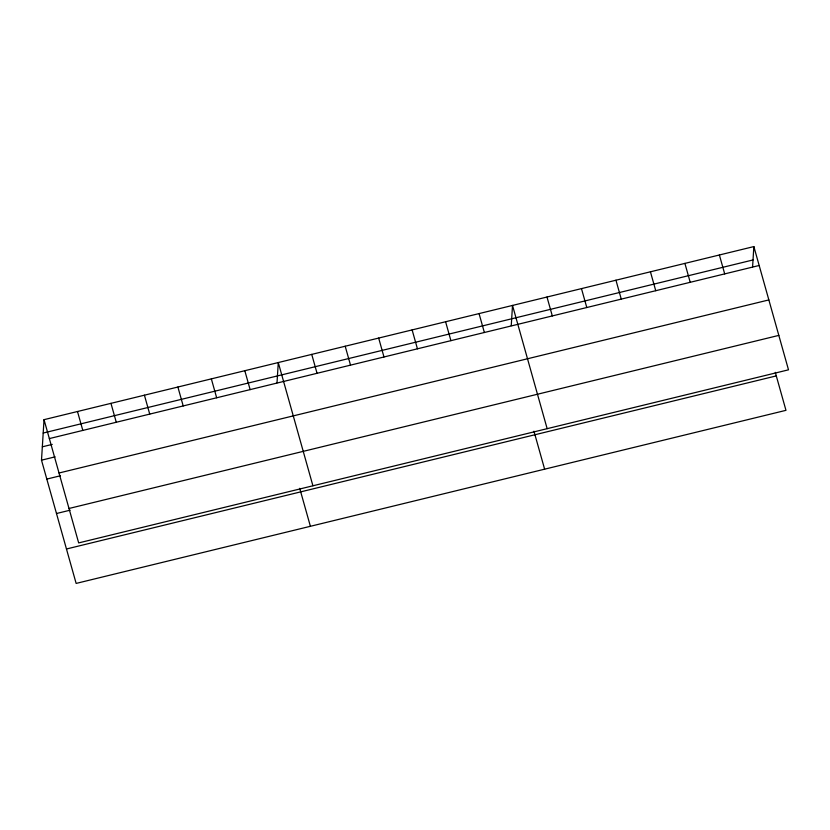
<?xml version="1.0" encoding="UTF-8"?>
<svg xmlns="http://www.w3.org/2000/svg" width="830" height="830" viewBox="0 0 830 830"><rect width="100%" height="100%" fill="white"/><g stroke="black" fill="none" stroke-linecap="round" stroke-linejoin="round"><path stroke-width="1.25" d="M775.293 372.348L785.969 410.331L76.142 583.417L41.5 460.183L44.032 419.669L753.858 246.583L788.5 369.817L78.674 542.913L44.032 419.669M277.013 382.806L278.278 362.554L312.92 485.789M511.249 325.682L512.515 305.43L547.157 428.674M752.592 266.835L753.858 246.583M43.202 433.042L753.028 259.946M49.344 438.582L759.17 265.486M42.34 446.81L52.249 444.392M41.5 460.183L55.133 456.853M59.023 473.007L768.85 299.921M46.812 479.086L60.445 475.756M68.994 508.479L778.82 335.393M56.492 513.511L70.125 510.191M66.462 548.993L776.289 375.897M719.382 254.986L724.694 273.89M684.906 263.401L690.218 282.304M650.429 271.804L655.741 290.708M615.953 280.208L621.265 299.122M581.477 288.622L586.789 307.525M546.991 297.026L552.313 315.929M533.949 431.195L544.625 469.178M479.055 313.595L484.367 332.498M445.596 321.75L450.908 340.663M412.126 329.915L417.438 348.818M378.667 338.069L383.979 356.983M345.197 346.235L350.519 365.138M311.738 354.389L317.05 373.303M299.713 488.32L310.389 526.303M244.809 370.709L250.131 389.623M211.349 378.874L216.661 397.778M177.89 387.029L183.202 405.943M144.42 395.194L149.732 414.097M110.961 403.349L116.273 422.263M77.491 411.514L82.813 430.417"/></g></svg>
